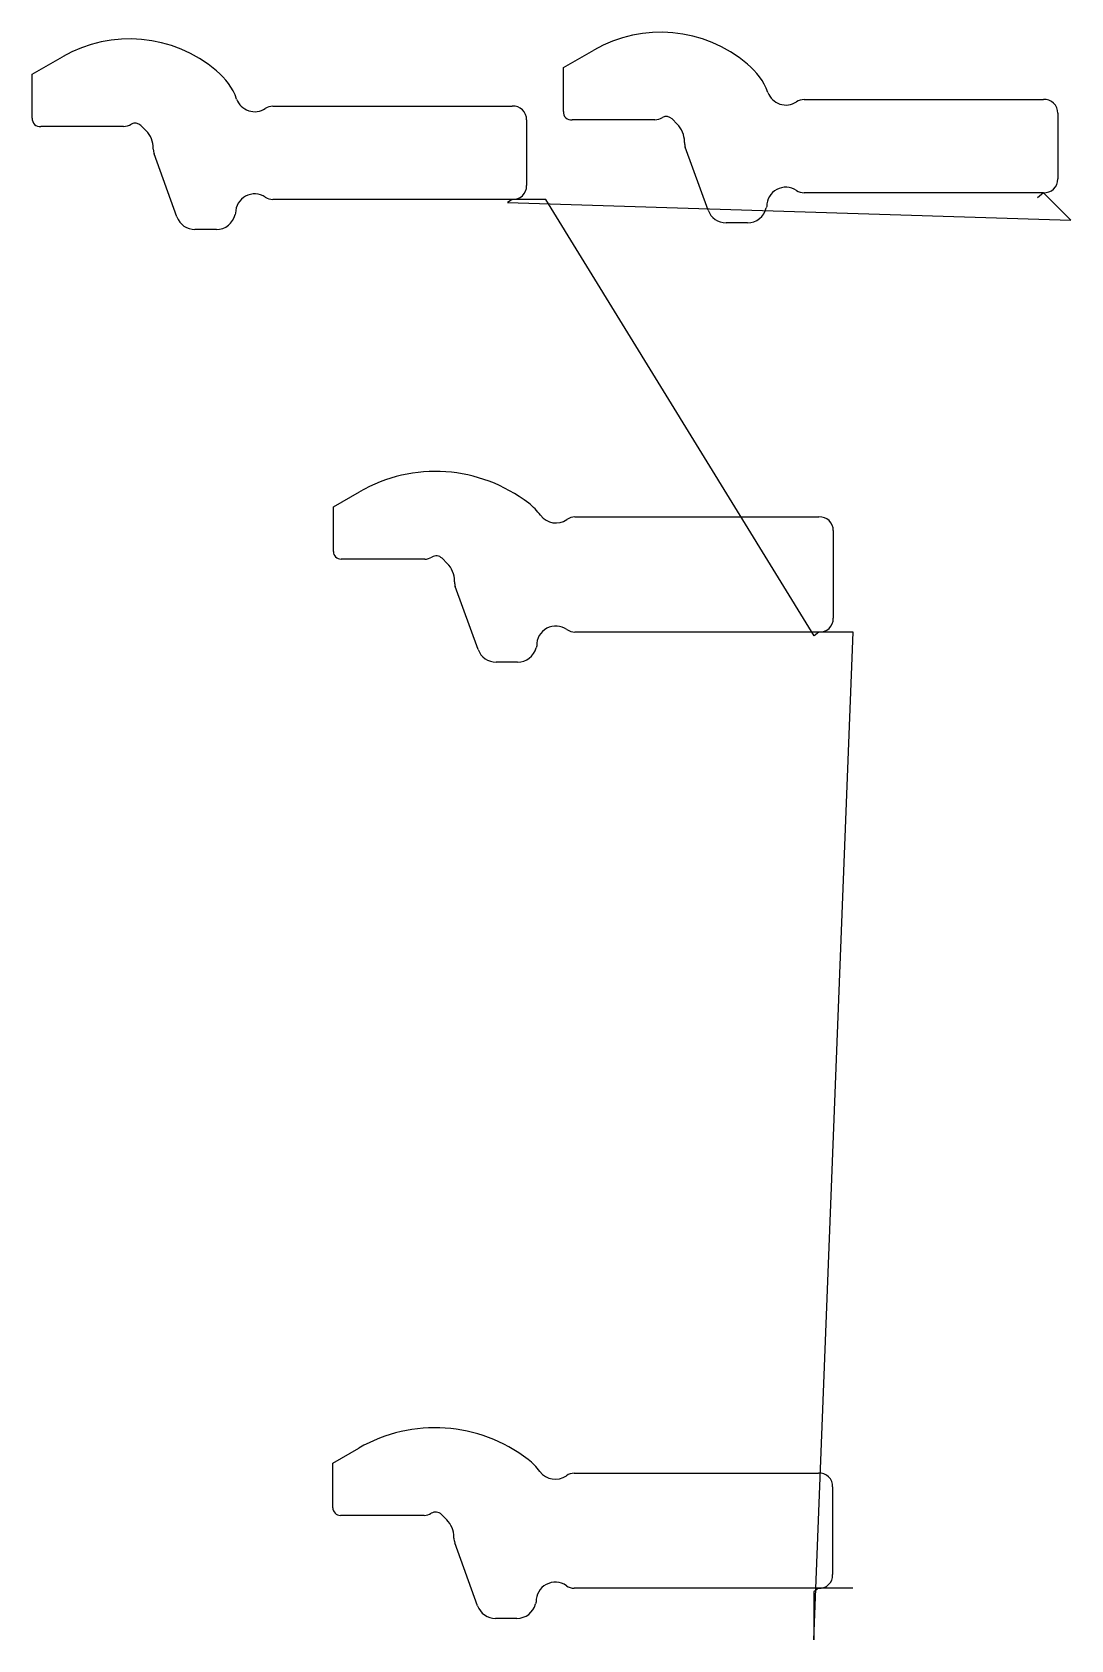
# Model space of a CAD drawing. Header units: metres. Extents: x 343 to 1291, y 0 to 1467.
import ezdxf

# ---------------------------------------------------------------- set-up
doc = ezdxf.new("R2010")
doc.units = ezdxf.units.M

msp = doc.modelspace()

# ---------------------------------------------------------------- linework, layer by layer
at = {"layer": 'TOOL_0'}
for p, q in [((343.519, 1428.779), (371.19, 1444.755)), ((828.106, 1434.864), (855.777, 1450.84)), ((343.519, 1388.624), (343.519, 1428.779)), ((828.106, 1394.709), (828.106, 1434.864)), ((563.103, 1399.624), (781.52, 1399.624)), ((1047.69, 1405.709), (1266.107, 1405.709)), ((426.841, 1381.124), (351.519, 1381.124)), ((447.429, 1377.179), (442.68, 1381.928)), ((794.52, 1387.124), (794.52, 1327.124)), ((911.428, 1387.209), (836.106, 1387.209)), ((932.016, 1383.264), (927.267, 1388.013)), ((1279.107, 1393.209), (1279.107, 1333.209)), ((938.606, 1366.465), (938.606, 1367.354)), ((454.019, 1360.38), (454.019, 1361.269)), ((475.585, 1298.663), (454.767, 1356.122)), ((960.172, 1304.748), (939.354, 1362.207)), ((1266.105, 1320.708), (1047.688, 1320.708)), ((1266.107, 1320.709), (1260.703, 1316.149)), ((1291.105, 1295.708), (1266.105, 1320.708)), ((781.518, 1314.623), (563.101, 1314.623)), ((781.52, 1314.624), (777.237, 1311.784)), ((777.237, 1311.784), (1291.105, 1295.708)), ((812.2, 1314.623), (781.518, 1314.623)), ((1057.066, 916.397), (812.2, 1314.623)), ((1013.605, 1308.161), (1013.217, 1306.948)), ((529.018, 1302.076), (528.63, 1300.863)), ((996.105, 1293.209), (976.625, 1293.209)), ((511.518, 1287.124), (492.038, 1287.124)), ((618.306, 1033.919), (642.108, 1047.661)), ((618.306, 993.264), (618.306, 1033.919)), ((838.619, 1024.764), (1061.306, 1024.764)), ((1074.306, 1012.264), (1074.306, 932.264)), ((701.628, 986.264), (625.306, 986.264)), ((722.216, 982.318), (717.467, 987.067)), ((728.806, 965.519), (728.806, 966.408)), ((750.372, 903.802), (729.554, 961.261)), ((1061.305, 919.763), (838.618, 919.763)), ((1056.514, 0.001), (1092.66, 919.763)), ((1061.306, 919.764), (1057.066, 916.397)), ((1092.66, 919.763), (1061.305, 919.763)), ((786.305, 892.263), (766.825, 892.263)), ((617.754, 161.252), (641.556, 174.994)), ((617.754, 120.597), (617.754, 161.252)), ((838.067, 152.097), (1060.754, 152.097)), ((1073.754, 139.597), (1073.754, 59.597)), ((701.076, 113.597), (624.754, 113.597)), ((721.664, 109.651), (716.915, 114.4)), ((728.254, 92.852), (728.254, 93.741)), ((749.82, 31.135), (729.002, 88.594)), ((1060.753, 47.096), (838.066, 47.096)), ((1060.754, 47.097), (1056.514, 43.73)), ((1092.108, 47.096), (1060.753, 47.096)), ((1056.514, 43.73), (1056.514, 0.001)), ((785.753, 19.596), (766.273, 19.596))]:
    msp.add_line(p, q, dxfattribs=at)
for centre, radius, start, end in [((916.865, 1345.001), 122.203, 49.569678, 119.99262), ((432.278, 1338.916), 122.203, 49.569678, 119.99262), ((959.459, 1392.106), 58.754, 20.060006, 51.397151), ((474.872, 1386.021), 58.754, 20.060006, 51.397151), ((1031.106, 1418.209), 17.5, 199.87737, 303.559307), ((546.519, 1412.124), 17.5, 199.87737, 303.559307), ((563.164, 1386.923), 12.702, 90.275176, 123.285966), ((782.532, 1387.667), 12, 357.406543, 94.837791), ((835.082, 1394.134), 7, 175.288021, 278.411376), ((1047.751, 1393.008), 12.702, 90.275176, 123.285966), ((1267.119, 1393.752), 12, 357.406543, 94.837791), ((350.495, 1388.049), 7, 175.288021, 278.411376), ((426.721, 1394.193), 13.069, 270.526077, 303.240183), ((437.377, 1376.625), 7.5, 45, 117.750712), ((911.308, 1400.278), 13.069, 270.526077, 303.240183), ((921.964, 1382.71), 7.5, 45, 117.750712), ((915.989, 1367.305), 22.617, 0.124132, 44.878193), ((431.402, 1361.22), 22.617, 0.124132, 44.878193), ((951.626, 1366.556), 13.02, 180.400448, 199.51351), ((467.039, 1360.471), 13.02, 180.400448, 199.51351), ((782.532, 1326.581), 12, 265.162209, 2.593457), ((1031.105, 1308.208), 17.499, 56.443421, 180.15388), ((1047.749, 1333.41), 12.702, 236.716509, 269.724845), ((1267.119, 1332.666), 12, 265.162209, 2.593457), ((546.518, 1302.123), 17.499, 56.443421, 180.15388), ((563.162, 1327.325), 12.702, 236.716509, 269.724845), ((996.061, 1310.79), 17.581, 270.143394, 347.377165), ((492.038, 1304.624), 17.5, 199.915692, 270), ((511.474, 1304.705), 17.581, 270.143394, 347.377165), ((976.625, 1310.709), 17.5, 199.915692, 270), ((711.536, 927.409), 138.855, 52.283023, 120.00017), ((761.306, 991.764), 57.5, 36.869898, 52.283288), ((821.306, 1036.764), 17.5, 216.869898, 305.245757), ((838.619, 1012.264), 12.5, 90, 125.248873), ((1062.318, 1012.807), 12, 357.406543, 94.837791), ((625.306, 993.264), 7, 180, 270), ((701.628, 998.764), 12.5, 270, 301.789174), ((712.164, 981.764), 7.5, 45, 121.789174), ((706.306, 966.408), 22.5, 0, 45), ((741.306, 965.519), 12.5, 180, 199.916531), ((821.305, 907.763), 17.5, 54.754243, 181.719143), ((1062.318, 931.721), 12, 265.162209, 2.593457), ((838.618, 932.263), 12.5, 234.751127, 270), ((766.825, 909.763), 17.5, 199.915692, 270), ((786.305, 909.763), 17.5, 270, 345.522241), ((825.035, 899.763), 22.5, 160.596267, 165.522786), ((710.984, 54.742), 138.855, 52.283023, 120.00017), ((760.754, 119.097), 57.5, 36.869898, 52.283288), ((820.754, 164.097), 17.5, 216.869898, 305.245757), ((838.067, 139.597), 12.5, 90, 125.248873), ((1061.766, 140.14), 12, 357.406543, 94.837791), ((624.754, 120.597), 7, 180, 270), ((701.076, 126.097), 12.5, 270, 301.789174), ((711.612, 109.097), 7.5, 45, 121.789174), ((705.754, 93.741), 22.5, 0, 45), ((740.754, 92.852), 12.5, 180, 199.916531), ((1061.766, 59.054), 12, 265.162209, 2.593457), ((820.753, 35.096), 17.5, 54.754243, 181.719143), ((838.066, 59.596), 12.5, 234.751127, 270), ((766.273, 37.096), 17.5, 199.915692, 270), ((785.753, 37.096), 17.5, 270, 345.522241), ((824.483, 27.096), 22.5, 160.596267, 165.522786)]:
    msp.add_arc(centre, radius, start, end, dxfattribs=at)

doc.saveas('drawing.dxf')
